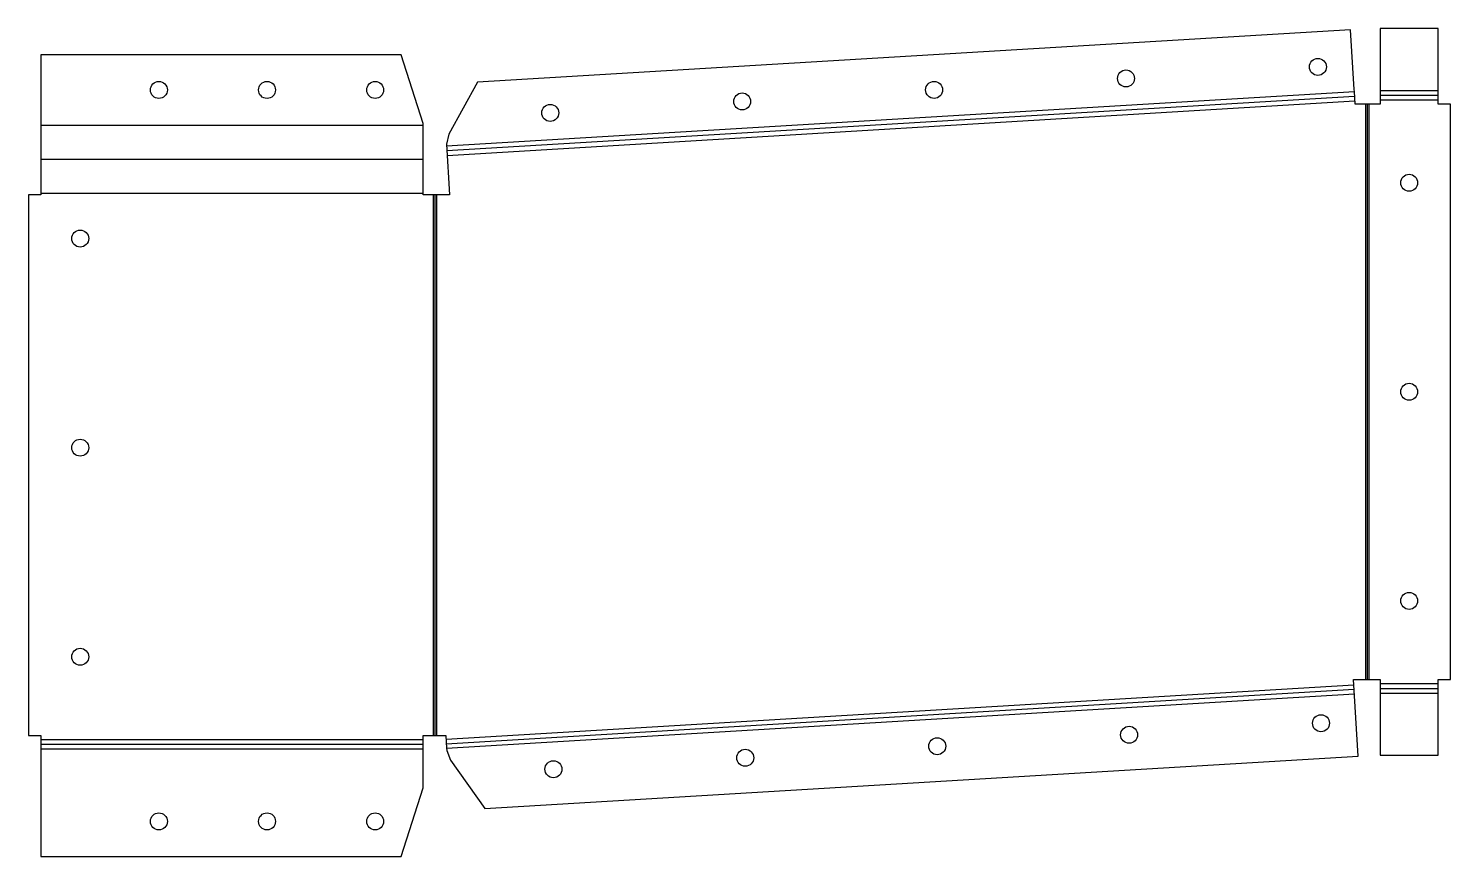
# Model space of a CAD drawing. Header units: millimetres. Extents: x 0 to 344, y -29 to 171.
import ezdxf

# ---------------------------------------------------------------- set-up
doc = ezdxf.new("R2010")
doc.units = ezdxf.units.MM
for name, color, linetype in [('BEND', 1, 'CONTINUOUS'), ('CUT', 7, 'CONTINUOUS'), ('MARK', 3, 'CONTINUOUS')]:
    doc.layers.add(name, color=color, linetype=linetype)

msp = doc.modelspace()

# ---------------------------------------------------------------- linework, layer by layer
at = {"layer": 'BEND'}
for p, q in [((326.507068, 154.628845), (340.507068, 154.630598)), ((101.043061, 141.262418), (320.335355, 154.401074)), ((323.391001, 152.497496), (323.391001, 13.5)), ((3, 139.199557), (95.338576, 139.199557)), ((98.166033, 130.6), (98.166033, 0)), ((100.938933, -1.999779), (320.231231, 11.141315)), ((326.506959, 11.369027), (340.506959, 11.369027)), ((3, -2.130973), (95.338576, -2.130973))]:
    msp.add_line(p, q, dxfattribs=at)
at = {"layer": 'CUT'}
for p, q in [((319.373583, 170.453642), (108.449376, 157.81635)), ((320.240779, 155.979597), (319.373583, 170.453642)), ((340.505049, 170.761571), (326.505049, 170.759819)), ((326.505049, 170.759819), (326.507335, 152.497496)), ((340.507335, 152.5), (340.505049, 170.761571)), ((90.049458, 164.399114), (3, 164.399114)), ((3, 164.399114), (3, 130.6)), ((95.338576, 147.799114), (90.049458, 164.399114)), ((108.449376, 157.81635), (101.56894, 145.245096)), ((320.266095, 155.557069), (320.240779, 155.979597)), ((320.449406, 152.497496), (320.266095, 155.557069)), ((326.507335, 152.497496), (320.449406, 152.497496)), ((343.506959, 152.5), (340.507335, 152.5)), ((343.506959, 13.5), (343.506959, 152.5)), ((95.338576, 130.6), (95.338576, 147.799114)), ((101.56894, 145.245096), (100.948485, 142.840941)), ((100.948485, 142.840941), (101.681888, 130.6)), ((3, 130.6), (0, 130.6)), ((0, 130.6), (0, 0)), ((101.681888, 130.6), (95.338576, 130.6)), ((321.198947, -5.007475), (320.089887, 13.5)), ((320.089887, 13.5), (326.506959, 13.5)), ((326.506959, 13.5), (326.506959, -4.761947)), ((340.506959, -4.761947), (340.506959, 13.5)), ((340.506959, 13.5), (343.506959, 13.5)), ((0, 0), (3, 0)), ((3, 0), (3, -29.261947)), ((95.338576, -12.661947), (95.338576, 0)), ((95.338576, 0), (100.819096, 0)), ((100.819096, 0), (101.004965, -3.101681)), ((101.004965, -3.101681), (101.039293, -3.674534)), ((101.039293, -3.674534), (101.942388, -5.987398)), ((101.942388, -5.987398), (110.274731, -17.647111)), ((110.274731, -17.647111), (321.198947, -5.007475)), ((326.506959, -4.761947), (340.506959, -4.761947)), ((90.049458, -29.261947), (95.338576, -12.661947)), ((3, -29.261947), (90.049458, -29.261947))]:
    msp.add_line(p, q, dxfattribs=at)
for centre in [(311.461504, 161.464356), (265.107128, 158.687085), (31.5, 155.899114), (57.625, 155.899114), (83.75, 155.899114), (172.398376, 153.132542), (218.752752, 155.909813), (126.044, 150.35527), (333.506959, 133.498748), (12.5, 120), (333.506959, 82.999374), (12.5, 69.5), (333.506959, 32.5), (12.5, 19), (312.212466, 2.931547), (265.85812, 0.153781), (173.149427, -5.401749), (219.503773, -2.623984), (126.795081, -8.179515), (31.5, -20.761947), (57.625, -20.761947), (83.75, -20.761947)]:
    msp.add_circle(centre, 2.05, dxfattribs=at)
at = {"layer": 'MARK'}
for p, q in [((100.973801, 142.418412), (320.266095, 155.557069)), ((326.506926, 155.759819), (340.506926, 155.761571)), ((101.112321, 140.106423), (320.404615, 153.24508)), ((322.986542, 152.497496), (322.986542, 13.5)), ((323.79546, 152.497496), (323.79546, 13.5)), ((326.507209, 153.497872), (340.50721, 153.499624)), ((3, 147.399114), (95.338576, 147.399114)), ((3, 131), (95.338576, 131)), ((97.761574, 130.6), (97.761574, 0)), ((98.570492, 130.6), (98.570492, 0)), ((100.872901, -0.897876), (320.1652, 12.243218)), ((326.506959, 12.5), (340.506959, 12.5)), ((101.004965, -3.101681), (320.297263, 10.039413)), ((326.506959, 10.238053), (340.506959, 10.238053)), ((3, -1), (95.338576, -1)), ((3, -3.261947), (95.338576, -3.261947))]:
    msp.add_line(p, q, dxfattribs=at)

doc.saveas('drawing.dxf')
